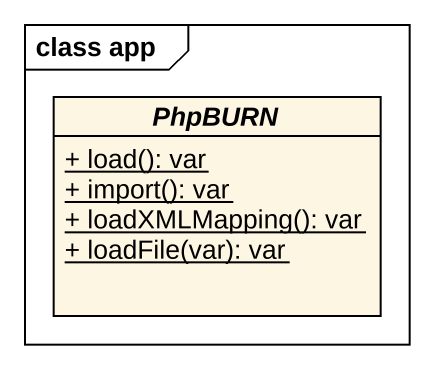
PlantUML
@startuml
mainframe class app
hide circle
hide empty members
skinparam classAttributeIconSize 0
abstract class PhpBURN {
  {static} + load(): var
  {static} + import(): var
  {static} + loadXMLMapping(): var
  {static} + loadFile(var): var
}
@enduml
